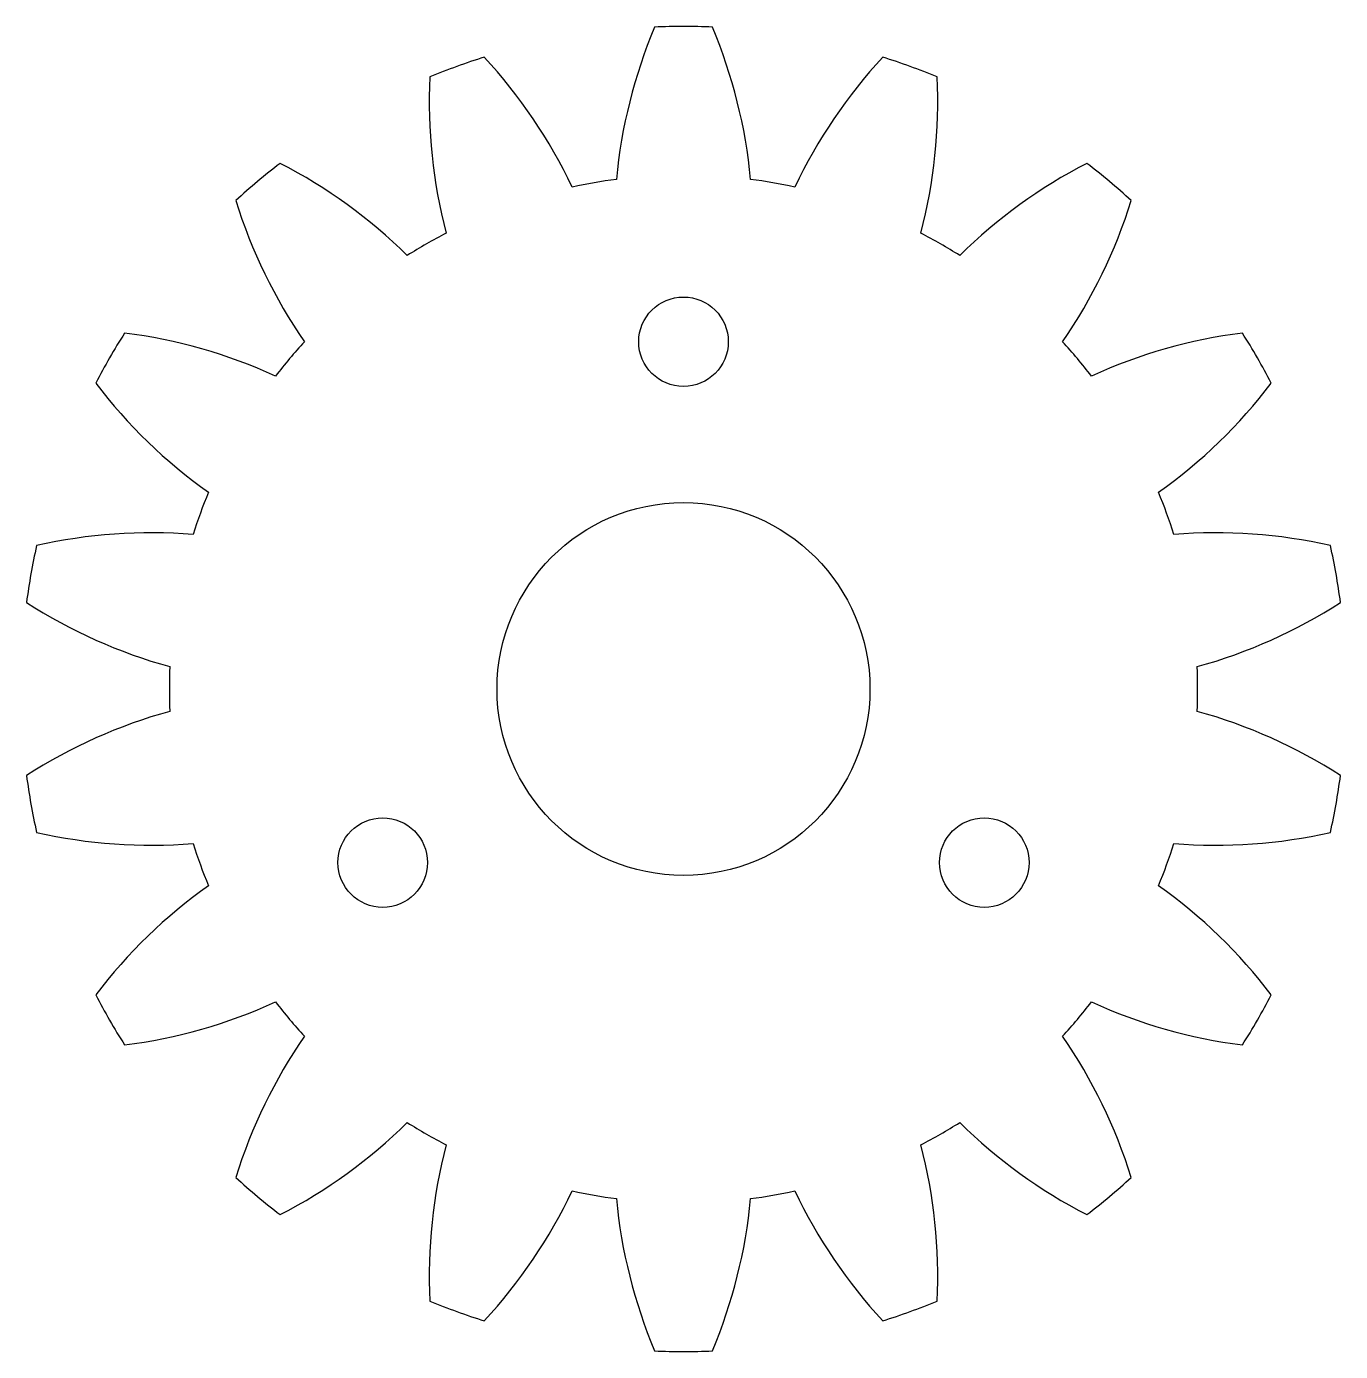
# Model space of a CAD drawing. Extents: x -0.44 to 0.44, y -0.444 to 0.444.
import ezdxf

# ---------------------------------------------------------------- set-up
doc = ezdxf.new("R2010")
doc.units = 0
doc.layers.get('0').update_dxf_attribs({"linetype": 'CONTINUOUS'})

msp = doc.modelspace()

# ---------------------------------------------------------------- linework, layer by layer
msp.add_lwpolyline([(-0.17, 0.41041, 0.076338), (-0.15914, 0.30571, 0.02182), (-0.18518, 0.29068, 0.076338), (-0.27042, 0.35242, 0.02182), (-0.30011, 0.32751, 0.076338), (-0.25411, 0.23284, 0.02182), (-0.27343, 0.20981, 0.076338), (-0.37465, 0.23868, 0.02182), (-0.39403, 0.20512, 0.076338), (-0.31842, 0.13189, 0.02182), (-0.3287, 0.10364, 0.076338), (-0.43369, 0.09615, 0.02182), (-0.44042, 0.05798, 0.076338), (-0.34433, 0.01503, 0.02182), (-0.34433, -0.01503, 0.076338), (-0.44042, -0.05798, 0.02182), (-0.43369, -0.09615, 0.076338), (-0.3287, -0.10364, 0.02182), (-0.31842, -0.13189, 0.076338), (-0.39403, -0.20512, 0.02182), (-0.37465, -0.23868, 0.076338), (-0.27343, -0.20981, 0.02182), (-0.25411, -0.23284, 0.076338), (-0.30011, -0.32751, 0.02182), (-0.27042, -0.35242, 0.076338), (-0.18518, -0.29068, 0.02182), (-0.15914, -0.30571, 0.076338), (-0.17, -0.41041, 0.02182), (-0.13358, -0.42366, 0.076338), (-0.0746, -0.33648, 0.02182), (-0.04499, -0.34171, 0.076338), (-0.01938, -0.4438, 0.02182), (0.01938, -0.4438, 0.076338), (0.04499, -0.34171, 0.02182), (0.0746, -0.33648, 0.076338), (0.13358, -0.42366, 0.02182), (0.17, -0.41041, 0.076338), (0.15914, -0.30571, 0.02182), (0.18518, -0.29068, 0.076338), (0.27042, -0.35242, 0.02182), (0.30011, -0.32751, 0.076338), (0.25411, -0.23284, 0.02182), (0.27343, -0.20981, 0.076338), (0.37465, -0.23868, 0.02182), (0.39403, -0.20512, 0.076338), (0.31842, -0.13189, 0.02182), (0.3287, -0.10364, 0.076338), (0.43369, -0.09615, 0.02182), (0.44042, -0.05798, 0.076338), (0.34433, -0.01503, 0.02182), (0.34433, 0.01503, 0.076338), (0.44042, 0.05798, 0.02182), (0.43369, 0.09615, 0.076338), (0.3287, 0.10364, 0.02182), (0.31842, 0.13189, 0.076338), (0.39403, 0.20512, 0.02182), (0.37465, 0.23868, 0.076338), (0.27343, 0.20981, 0.02182), (0.25411, 0.23284, 0.076338), (0.30011, 0.32751, 0.02182), (0.27042, 0.35242, 0.076338), (0.18518, 0.29068, 0.02182), (0.15914, 0.30571, 0.076338), (0.17, 0.41041, 0.02182), (0.13358, 0.42366, 0.076338), (0.0746, 0.33648, 0.02182), (0.04499, 0.34171, 0.076338), (0.01938, 0.4438, 0.02182), (-0.01938, 0.4438, 0.076338), (-0.04499, 0.34171, 0.02182), (-0.0746, 0.33648, 0.076338), (-0.13358, 0.42366, 0.02182)], format="xyb", close=True)
for centre, radius in [((0, 0.23284), 0.03), ((0, 0), 0.125), ((-0.20165, -0.11642), 0.03), ((0.20165, -0.11642), 0.03)]:
    msp.add_circle(centre, radius)

doc.saveas('drawing.dxf')
